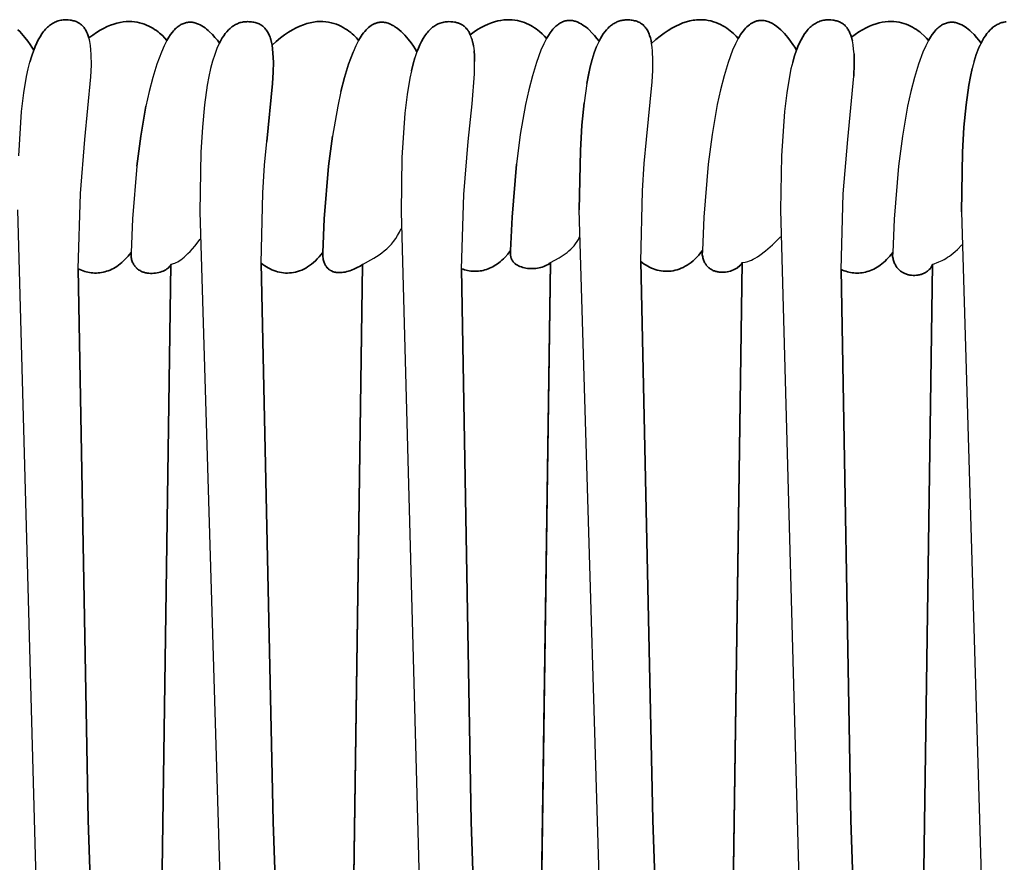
# Model space of a CAD drawing. Header units: millimetres. Extents: x 0 to 1881, y -1115 to 723.
# Drawn here: x 1568.7 to 1666.5, y -467.8 to -384.1 of the extents above; entities that cross this region are included whole.
import ezdxf

# ---------------------------------------------------------------- set-up
doc = ezdxf.new("R2010")
doc.units = ezdxf.units.MM
doc.layers.add('Blocks', color=7, linetype='Continuous')
doc.layers.add('Blocks$Inner', color=7, linetype='Continuous', lineweight=25, true_color=0x007f00)
doc.layers.add('Blocks$Outline', color=7, linetype='Continuous', lineweight=35, true_color=0xff3f3f)

# ---------------------------------------------------------------- blocks, each defined once
blk = doc.blocks.new('PK4 Lounge Chair Top')
at = {"layer": 'Blocks$Inner'}
for p, q in [((424.197, 72.948), (427.187, 282.157)), ((461.947, 80.116), (464.838, 282.334))]:
    blk.add_line(p, q, dxfattribs=at)
for points in [[(418.715, 63.405), (418.122, 82.104), (413.847, 219.92), (411.996, 287.563)], [(412.091, 292.932), (412.38, 297.334), (412.601, 299.186), (412.873, 300.814), (413.028, 301.546), (413.197, 302.223), (413.38, 302.847), (413.576, 303.419), (413.403, 303.709), (413.224, 303.985), (412.99, 304.318), (412.706, 304.686), (412.378, 305.066), (412.199, 305.253), (412.011, 305.435)], [(418.311, 281.576), (418.153, 281.642), (417.999, 281.715), (418.217, 289.195), (418.651, 294.536), (419.257, 300.757), (419.299, 301.938), (419.283, 302.975), (419.251, 303.441), (419.202, 303.871), (419.135, 304.266), (419.094, 304.451), (419.048, 304.627), (418.981, 304.847), (418.904, 305.051), (418.818, 305.242), (418.772, 305.331), (418.724, 305.417), (418.672, 305.5), (418.619, 305.579), (418.563, 305.654), (418.504, 305.725), (418.443, 305.794), (418.379, 305.858), (418.313, 305.919), (418.244, 305.977), (418.172, 306.031), (418.098, 306.081), (418.021, 306.128), (417.941, 306.171), (417.858, 306.211), (417.772, 306.248), (417.684, 306.281), (417.592, 306.31), (417.498, 306.336), (417.4, 306.358), (417.3, 306.377), (417.196, 306.393), (416.979, 306.413), (416.75, 306.42), (416.622, 306.417), (416.497, 306.409), (416.373, 306.395), (416.251, 306.375), (416.131, 306.349), (416.013, 306.318), (415.896, 306.281), (415.782, 306.238), (415.669, 306.189), (415.559, 306.135), (415.45, 306.075), (415.343, 306.009), (415.238, 305.937), (415.134, 305.858), (415.033, 305.775), (414.933, 305.685), (414.835, 305.589), (414.739, 305.487), (414.644, 305.379), (414.552, 305.265), (414.461, 305.145), (414.372, 305.019), (414.199, 304.749), (414.033, 304.454), (413.874, 304.134), (413.721, 303.789), (413.576, 303.419), (413.577, 303.417), (413.577, 303.416), (413.578, 303.414), (413.579, 303.412), (413.58, 303.41), (413.578, 303.414), (413.576, 303.419), (413.38, 302.847), (413.197, 302.223)], [(426.788, 304.389), (426.586, 304.613), (426.344, 304.854), (426.063, 305.103), (425.907, 305.228), (425.742, 305.351), (425.567, 305.471), (425.383, 305.587), (425.189, 305.697), (424.985, 305.801), (424.773, 305.898), (424.551, 305.985), (424.32, 306.062), (424.079, 306.128), (423.83, 306.181), (423.571, 306.22), (423.304, 306.244), (423.028, 306.252), (422.743, 306.242), (422.449, 306.213), (422.147, 306.165), (421.836, 306.095), (421.516, 306.003), (421.188, 305.887), (420.852, 305.747), (420.508, 305.58), (420.155, 305.386), (419.794, 305.163), (419.425, 304.911), (419.048, 304.627)], [(431.997, 304.121), (431.79, 304.395), (431.556, 304.68), (431.299, 304.967), (431.019, 305.244), (430.872, 305.376), (430.721, 305.503), (430.565, 305.623), (430.405, 305.734), (430.241, 305.836), (430.074, 305.928), (429.904, 306.007), (429.818, 306.042), (429.731, 306.074), (429.643, 306.102), (429.555, 306.127), (429.466, 306.147), (429.376, 306.164), (429.287, 306.176), (429.196, 306.184), (429.105, 306.188), (429.014, 306.187), (428.922, 306.181), (428.83, 306.17), (428.738, 306.155), (428.645, 306.134), (428.552, 306.107), (428.459, 306.076), (428.366, 306.038), (428.273, 305.995), (428.179, 305.946), (428.086, 305.89), (427.992, 305.829), (427.899, 305.761), (427.805, 305.686), (427.711, 305.605), (427.618, 305.517), (427.525, 305.422), (427.432, 305.319), (427.339, 305.209), (427.154, 304.968), (426.97, 304.695), (426.788, 304.389), (426.509, 303.853), (426.237, 303.232), (425.788, 302.011), (425.385, 300.695), (425.027, 299.304), (424.71, 297.858), (424.189, 294.881), (423.805, 291.918), (423.365, 286.665), (423.23, 283.353), (423.081, 283.158), (422.928, 282.973), (422.774, 282.798), (422.618, 282.634), (422.459, 282.48), (422.299, 282.336), (422.138, 282.202), (421.975, 282.078), (421.81, 281.964), (421.645, 281.859), (421.478, 281.764), (421.311, 281.678)], [(437.766, 281.427), (437.575, 281.484), (437.386, 281.55), (437.2, 281.626), (437.016, 281.711), (436.835, 281.806), (436.658, 281.91), (436.484, 282.022), (436.313, 282.143), (436.147, 282.272), (436.302, 289.273), (436.468, 291.991), (436.695, 294.359), (437.272, 300.105), (437.331, 301.232), (437.344, 302.239), (437.307, 303.129), (437.268, 303.531), (437.215, 303.904), (437.159, 304.191), (437.092, 304.459), (437.054, 304.585), (437.014, 304.707), (436.97, 304.825), (436.924, 304.937), (436.875, 305.045), (436.822, 305.148), (436.767, 305.246), (436.708, 305.34), (436.646, 305.428), (436.581, 305.513), (436.513, 305.592), (436.441, 305.667), (436.366, 305.737), (436.287, 305.803), (436.205, 305.864), (436.119, 305.92), (436.03, 305.972), (435.937, 306.019), (435.84, 306.062), (435.739, 306.1), (435.635, 306.134), (435.527, 306.163), (435.415, 306.188), (435.299, 306.207), (435.178, 306.223), (435.054, 306.234), (434.926, 306.241), (434.794, 306.243), (434.686, 306.241), (434.58, 306.235), (434.474, 306.225), (434.371, 306.211), (434.268, 306.193), (434.167, 306.17), (434.068, 306.144), (433.969, 306.113), (433.873, 306.079), (433.777, 306.04), (433.683, 305.997), (433.59, 305.95), (433.498, 305.898), (433.408, 305.843), (433.318, 305.784), (433.231, 305.72), (433.144, 305.652), (433.059, 305.579), (432.975, 305.503), (432.892, 305.423), (432.731, 305.248), (432.574, 305.057), (432.423, 304.849), (432.276, 304.624), (432.134, 304.381), (431.997, 304.121), (431.874, 303.861), (431.754, 303.585), (431.527, 302.985), (431.317, 302.322)], [(445.803, 304.389), (445.586, 304.629), (445.324, 304.888), (445.175, 305.022), (445.015, 305.155), (444.845, 305.288), (444.663, 305.419), (444.47, 305.545), (444.267, 305.666), (444.053, 305.779), (443.828, 305.885), (443.592, 305.98), (443.346, 306.064), (443.089, 306.135), (442.823, 306.191), (442.545, 306.231), (442.258, 306.254), (441.96, 306.258), (441.653, 306.242), (441.336, 306.203), (441.008, 306.141), (440.671, 306.054), (440.325, 305.941), (439.969, 305.8), (439.603, 305.629), (439.228, 305.428), (438.844, 305.193), (438.45, 304.926), (438.047, 304.622), (437.635, 304.282), (437.215, 303.904), (437.268, 303.531), (437.307, 303.129), (437.344, 302.239), (437.331, 301.232), (437.272, 300.105), (436.695, 294.359)], [(451.585, 303.242), (451.586, 303.239), (451.587, 303.238), (451.588, 303.236), (451.589, 303.235), (451.59, 303.232), (451.59, 303.234), (451.589, 303.235), (451.588, 303.237), (451.587, 303.239), (451.586, 303.24), (451.585, 303.242), (451.412, 303.532), (451.233, 303.808), (450.999, 304.141), (450.715, 304.509), (450.387, 304.889), (450.208, 305.076), (450.02, 305.258), (449.823, 305.432), (449.618, 305.595), (449.407, 305.744), (449.298, 305.812), (449.188, 305.876), (449.077, 305.934), (448.964, 305.988), (448.849, 306.036), (448.734, 306.078), (448.617, 306.114), (448.5, 306.143), (448.381, 306.165), (448.262, 306.18), (448.141, 306.187), (448.081, 306.188), (448.02, 306.186), (447.959, 306.183), (447.898, 306.177), (447.837, 306.169), (447.776, 306.159), (447.714, 306.146), (447.653, 306.132), (447.591, 306.114), (447.529, 306.095), (447.468, 306.073), (447.406, 306.048), (447.344, 306.021), (447.282, 305.992), (447.22, 305.959), (447.158, 305.925), (447.033, 305.846), (446.909, 305.757), (446.785, 305.656), (446.661, 305.543), (446.537, 305.418), (446.413, 305.28), (446.29, 305.13), (446.167, 304.965), (446.045, 304.787), (445.803, 304.389), (445.525, 303.853), (445.252, 303.232), (444.803, 302.011), (444.401, 300.695), (444.042, 299.304), (444.401, 300.695), (444.803, 302.011), (445.252, 303.232)], [(457.194, 303.811), (457.156, 304.027), (457.113, 304.232), (457.063, 304.428), (457.008, 304.613), (456.947, 304.787), (456.879, 304.952), (456.803, 305.109), (456.763, 305.184), (456.721, 305.256), (456.677, 305.325), (456.632, 305.392), (456.584, 305.457), (456.536, 305.519), (456.485, 305.578), (456.432, 305.635), (456.377, 305.689), (456.321, 305.741), (456.262, 305.79), (456.202, 305.836), (456.14, 305.881), (456.075, 305.922), (456.009, 305.961), (455.941, 305.997), (455.871, 306.031), (455.798, 306.063), (455.724, 306.092), (455.647, 306.118), (455.568, 306.142), (455.487, 306.163), (455.404, 306.182), (455.319, 306.198), (455.142, 306.223), (454.955, 306.238), (454.76, 306.243), (454.632, 306.24), (454.506, 306.232), (454.382, 306.218), (454.26, 306.198), (454.14, 306.172), (454.022, 306.141), (453.906, 306.104), (453.792, 306.061), (453.679, 306.012), (453.568, 305.958), (453.459, 305.898), (453.352, 305.831), (453.247, 305.759), (453.144, 305.681), (453.042, 305.598), (452.943, 305.508), (452.845, 305.412), (452.748, 305.31), (452.654, 305.202), (452.561, 305.088), (452.381, 304.842), (452.208, 304.572), (452.042, 304.277), (451.883, 303.957), (451.731, 303.612), (451.585, 303.242), (451.389, 302.67), (451.206, 302.046), (451.037, 301.369), (450.882, 300.637), (450.61, 299.009), (450.39, 297.157), (450.1, 292.755), (450.006, 287.386), (451.856, 219.743)], [(464.439, 304.567), (464.24, 304.787), (464.003, 305.025), (463.727, 305.27), (463.575, 305.394), (463.413, 305.515), (463.242, 305.634), (463.062, 305.75), (462.872, 305.86), (462.673, 305.964), (462.466, 306.061), (462.249, 306.149), (462.023, 306.228), (461.788, 306.296), (461.545, 306.352), (461.292, 306.394), (461.031, 306.423), (460.762, 306.436), (460.484, 306.432), (460.197, 306.41), (459.902, 306.369), (459.599, 306.308), (459.287, 306.226), (458.967, 306.121), (458.639, 305.992), (458.303, 305.839), (457.959, 305.659), (457.606, 305.452), (457.247, 305.217), (456.879, 304.952)], [(469.648, 304.298), (469.441, 304.573), (469.207, 304.858), (468.95, 305.144), (468.67, 305.421), (468.523, 305.553), (468.372, 305.68), (468.216, 305.8), (468.056, 305.911), (467.892, 306.013), (467.725, 306.105), (467.555, 306.184), (467.468, 306.22), (467.381, 306.251), (467.294, 306.279), (467.206, 306.304), (467.117, 306.324), (467.027, 306.341), (466.937, 306.353), (466.847, 306.361), (466.756, 306.365), (466.665, 306.364), (466.573, 306.358), (466.481, 306.347), (466.389, 306.332), (466.296, 306.311), (466.203, 306.284), (466.11, 306.253), (466.017, 306.215), (465.924, 306.172), (465.83, 306.123), (465.737, 306.067), (465.643, 306.006), (465.549, 305.938), (465.456, 305.863), (465.362, 305.782), (465.269, 305.694), (465.176, 305.599), (465.082, 305.496), (464.99, 305.387), (464.805, 305.145), (464.621, 304.872), (464.439, 304.567), (464.16, 304.03), (463.887, 303.409), (463.438, 302.188), (463.036, 300.872), (462.678, 299.481), (462.36, 298.035), (461.84, 295.057), (461.456, 292.095)], [(480.684, 63.341), (474.98, 227.031), (473.797, 282.449), (473.953, 289.45), (474.119, 292.168), (474.346, 294.536), (474.923, 300.282), (474.982, 301.409), (474.995, 302.416), (474.958, 303.306), (474.919, 303.708), (474.865, 304.081), (474.809, 304.368), (474.743, 304.636), (474.665, 304.884), (474.621, 305.001), (474.575, 305.114), (474.526, 305.222), (474.473, 305.325), (474.418, 305.423), (474.359, 305.516), (474.297, 305.605), (474.232, 305.69), (474.163, 305.769), (474.092, 305.844), (474.016, 305.914), (473.938, 305.98), (473.855, 306.041), (473.77, 306.097), (473.68, 306.149), (473.587, 306.196), (473.49, 306.239), (473.39, 306.277), (473.286, 306.311), (473.177, 306.34), (473.065, 306.364), (472.949, 306.385), (472.829, 306.4), (472.705, 306.411), (472.577, 306.418), (472.444, 306.42), (472.336, 306.418), (472.23, 306.412), (472.125, 306.402), (472.021, 306.388), (471.919, 306.37), (471.818, 306.347), (471.719, 306.321), (471.62, 306.29), (471.523, 306.256), (471.428, 306.217), (471.333, 306.174), (471.24, 306.127), (471.149, 306.075), (471.058, 306.02), (470.969, 305.96), (470.881, 305.897), (470.795, 305.829), (470.71, 305.757), (470.626, 305.68), (470.543, 305.599), (470.382, 305.425), (470.225, 305.234), (470.073, 305.026), (469.927, 304.801), (469.785, 304.558), (469.648, 304.298), (469.524, 304.038), (469.404, 303.762), (469.178, 303.163), (468.968, 302.499), (468.775, 301.769), (468.437, 300.11), (468.165, 298.178), (467.955, 295.965), (467.807, 293.463), (467.69, 287.563)], [(483.454, 304.566), (483.237, 304.806), (482.974, 305.065), (482.666, 305.332), (482.496, 305.465), (482.314, 305.596), (482.121, 305.722), (481.918, 305.843), (481.703, 305.956), (481.479, 306.062), (481.243, 306.157), (480.997, 306.241), (480.74, 306.312), (480.473, 306.368), (480.196, 306.408), (479.909, 306.431), (479.611, 306.435), (479.304, 306.418), (479.146, 306.402), (478.986, 306.38), (478.659, 306.318), (478.322, 306.231), (477.976, 306.118), (477.62, 305.977), (477.254, 305.806), (476.879, 305.605), (476.494, 305.371), (476.101, 305.103), (475.698, 304.799), (475.286, 304.459), (474.865, 304.081), (474.821, 304.043)], [(489.239, 303.414), (489.238, 303.416), (489.237, 303.417), (489.236, 303.419), (489.063, 303.709), (488.884, 303.985), (488.65, 304.318), (488.366, 304.686), (488.038, 305.066), (487.859, 305.253), (487.671, 305.435), (487.474, 305.609), (487.269, 305.772), (487.057, 305.92), (486.949, 305.989), (486.839, 306.053), (486.727, 306.111), (486.615, 306.165), (486.5, 306.213), (486.385, 306.255), (486.268, 306.291), (486.151, 306.32), (486.032, 306.342), (485.912, 306.357), (485.792, 306.364), (485.671, 306.363), (485.61, 306.36), (485.549, 306.354), (485.488, 306.346), (485.426, 306.336), (485.365, 306.323), (485.303, 306.309), (485.242, 306.292), (485.18, 306.272), (485.118, 306.25), (485.057, 306.225), (484.995, 306.198), (484.932, 306.169), (484.808, 306.101), (484.684, 306.023), (484.56, 305.934), (484.436, 305.833), (484.312, 305.72), (484.188, 305.595), (484.064, 305.457), (483.941, 305.306), (483.818, 305.142), (483.696, 304.964), (483.575, 304.773), (483.454, 304.566), (483.176, 304.03), (482.903, 303.409), (482.454, 302.188), (482.051, 300.872), (481.693, 299.481), (481.375, 298.035), (480.855, 295.057), (480.471, 292.094), (480.031, 286.841), (479.896, 283.53), (479.892, 283.126), (479.909, 283.017), (479.929, 282.911), (479.953, 282.81), (479.981, 282.712), (480.012, 282.619), (480.046, 282.529), (480.083, 282.442), (480.123, 282.36), (480.166, 282.281), (480.189, 282.243), (480.212, 282.206), (480.214, 282.203), (480.215, 282.201), (480.217, 282.199), (480.218, 282.197), (480.22, 282.194), (480.221, 282.192), (480.223, 282.19), (480.224, 282.187), (480.23, 282.178), (480.236, 282.17), (480.261, 282.134), (480.287, 282.1), (480.313, 282.066), (480.366, 282.001), (480.423, 281.94), (480.452, 281.911), (480.481, 281.882), (480.542, 281.828), (480.604, 281.777), (480.669, 281.729), (480.736, 281.685), (480.804, 281.643), (480.874, 281.605), (480.945, 281.57), (481.018, 281.538), (481.092, 281.509), (481.167, 281.483), (481.244, 281.46), (481.321, 281.44), (481.399, 281.422), (481.478, 281.408), (481.557, 281.396), (481.637, 281.387), (481.718, 281.381), (481.879, 281.376), (482.041, 281.381), (482.203, 281.396), (482.363, 281.421), (482.52, 281.455), (482.675, 281.498), (482.825, 281.549), (482.971, 281.608), (483.111, 281.675), (483.244, 281.75), (483.308, 281.79), (483.369, 281.831), (483.429, 281.875), (483.486, 281.92), (483.542, 281.966), (483.594, 282.015), (483.644, 282.064), (483.692, 282.115), (483.737, 282.168), (483.779, 282.222), (483.818, 282.277), (483.853, 282.334)], [(502.333, 304.389), (502.133, 304.611), (501.893, 304.851), (501.615, 305.098), (501.461, 305.222), (501.298, 305.345), (501.125, 305.464), (500.943, 305.58), (500.751, 305.691), (500.55, 305.795), (500.34, 305.892), (500.12, 305.98), (499.892, 306.058), (499.655, 306.125), (499.409, 306.18), (499.153, 306.221), (498.889, 306.247), (498.617, 306.258), (498.335, 306.251), (498.045, 306.226), (497.747, 306.182), (497.44, 306.117), (497.124, 306.03), (496.801, 305.92), (496.469, 305.786), (496.129, 305.626), (495.781, 305.439), (495.424, 305.225), (495.06, 304.981), (494.688, 304.708), (494.736, 304.533), (494.78, 304.349), (494.736, 304.533), (494.688, 304.708), (494.619, 304.917), (494.541, 305.113), (494.499, 305.206), (494.454, 305.295), (494.408, 305.38), (494.359, 305.463), (494.308, 305.541), (494.254, 305.617), (494.198, 305.689), (494.14, 305.757), (494.078, 305.822), (494.015, 305.884), (493.949, 305.942), (493.881, 305.997), (493.81, 306.049), (493.736, 306.097), (493.659, 306.141), (493.58, 306.183), (493.499, 306.221), (493.414, 306.256), (493.327, 306.287), (493.237, 306.315), (493.144, 306.34), (493.048, 306.361), (492.949, 306.379), (492.847, 306.394), (492.635, 306.414), (492.41, 306.42), (492.283, 306.417), (492.157, 306.409), (492.033, 306.395), (491.911, 306.375), (491.791, 306.349), (491.673, 306.318), (491.557, 306.281), (491.442, 306.238), (491.33, 306.189), (491.219, 306.135), (491.11, 306.075), (491.003, 306.009), (490.898, 305.937), (490.795, 305.858), (490.693, 305.775), (490.593, 305.685), (490.495, 305.589), (490.399, 305.487), (490.305, 305.379), (490.212, 305.265), (490.032, 305.019), (489.859, 304.749), (489.693, 304.454), (489.534, 304.134), (489.381, 303.789), (489.236, 303.419), (489.04, 302.847), (488.857, 302.223), (488.688, 301.546), (488.533, 300.814), (488.261, 299.186), (488.04, 297.334), (487.751, 292.932), (487.656, 287.563), (489.507, 219.92)], [(507.543, 304.121), (507.335, 304.395), (507.101, 304.68), (506.844, 304.967), (506.565, 305.244), (506.418, 305.376), (506.266, 305.503), (506.11, 305.623), (505.95, 305.734), (505.786, 305.836), (505.62, 305.928), (505.449, 306.007), (505.363, 306.042), (505.276, 306.074), (505.188, 306.102), (505.1, 306.127), (505.011, 306.147), (504.922, 306.164), (504.832, 306.176), (504.741, 306.184), (504.651, 306.188), (504.559, 306.187), (504.468, 306.181), (504.375, 306.17), (504.283, 306.155), (504.191, 306.134), (504.098, 306.107), (504.005, 306.076), (503.911, 306.038), (503.818, 305.995), (503.724, 305.946), (503.631, 305.89), (503.537, 305.829), (503.444, 305.761), (503.35, 305.686), (503.257, 305.605), (503.163, 305.517), (503.07, 305.422), (502.884, 305.209), (502.699, 304.968), (502.515, 304.695), (502.333, 304.389), (502.055, 303.853), (501.782, 303.232), (501.333, 302.011), (500.93, 300.695), (500.572, 299.304), (500.255, 297.858), (499.734, 294.88), (499.35, 291.917), (498.91, 286.664), (498.776, 283.353)], [(510.019, 306.225), (509.916, 306.211), (509.813, 306.193), (509.712, 306.17), (509.613, 306.144), (509.515, 306.113), (509.417, 306.079), (509.322, 306.04), (509.228, 305.997), (509.135, 305.95), (509.043, 305.898), (508.953, 305.843), (508.863, 305.784), (508.776, 305.72), (508.689, 305.652), (508.604, 305.579), (508.52, 305.503), (508.437, 305.423), (508.276, 305.248), (508.119, 305.057), (507.968, 304.849), (507.821, 304.624), (507.679, 304.381), (507.543, 304.121), (507.419, 303.861), (507.299, 303.585), (507.072, 302.986), (506.862, 302.322), (506.669, 301.592)], [(457.008, 304.613), (457.063, 304.428), (457.113, 304.232), (457.156, 304.027), (457.194, 303.811), (457.253, 303.347), (457.291, 302.841), (457.309, 302.293)], [(499.775, 75.281), (494.629, 227.031), (493.658, 281.663), (493.877, 289.176), (494.312, 294.536), (494.922, 300.83), (494.962, 302.019), (494.941, 303.06), (494.905, 303.525), (494.852, 303.955), (494.78, 304.349)], [(419.257, 300.757), (419.299, 301.938), (419.284, 302.975), (419.251, 303.441), (419.202, 303.871)], [(426.237, 303.232), (425.788, 302.011), (425.385, 300.695), (425.027, 299.304)], [(431.754, 303.585), (431.527, 302.986), (431.317, 302.322), (431.124, 301.592), (430.947, 300.796), (430.786, 299.933), (430.514, 298.001), (430.304, 295.788), (430.156, 293.286), (430.04, 287.386)], [(461.947, 80.116), (456.978, 226.854), (456.01, 281.73), (456.23, 289.085), (456.661, 294.359), (457.067, 298.078), (457.29, 301.065), (457.309, 302.293), (457.291, 302.841), (457.253, 303.347)], [(468.437, 300.11), (468.598, 300.974), (468.774, 301.769), (468.968, 302.499), (469.178, 303.163), (469.405, 303.762)], [(488.857, 302.223), (489.04, 302.847), (489.236, 303.419)], [(494.941, 303.06), (494.962, 302.019), (494.922, 300.83)], [(506.862, 302.322), (507.072, 302.986), (507.299, 303.585), (507.419, 303.861)], [(451.037, 301.369), (451.206, 302.046), (451.389, 302.67)], [(431.124, 301.592), (430.947, 300.796), (430.786, 299.933), (430.514, 298.001), (430.304, 295.788), (430.156, 293.286), (430.04, 287.386), (432.651, 200.295), (431.347, 83.104), (431.533, 82.997), (431.716, 82.879), (431.895, 82.749)], [(505.585, 287.386), (505.701, 293.286), (505.849, 295.788), (506.059, 298.001), (506.332, 299.933), (506.492, 300.796), (506.669, 301.592), (506.492, 300.796), (506.332, 299.933), (506.059, 298.001), (505.849, 295.788), (505.701, 293.286), (505.585, 287.386), (508.196, 200.295)], [(482.052, 300.872), (481.693, 299.481), (481.375, 298.035), (480.855, 295.057), (480.471, 292.094)], [(444.042, 299.304), (443.725, 297.858), (443.205, 294.881), (442.821, 291.918), (442.38, 286.665), (442.246, 283.353), (442.241, 282.949), (442.277, 282.735), (442.299, 282.635), (442.323, 282.539), (442.351, 282.448), (442.381, 282.36), (442.414, 282.277), (442.449, 282.198), (442.487, 282.123), (442.526, 282.051), (442.569, 281.984), (442.613, 281.92), (442.659, 281.86), (442.708, 281.804), (442.759, 281.751), (442.785, 281.726), (442.811, 281.702), (442.865, 281.657), (442.922, 281.614), (442.95, 281.595), (442.979, 281.576), (443.009, 281.557), (443.039, 281.54), (443.069, 281.523), (443.1, 281.507), (443.162, 281.478), (443.226, 281.452), (443.291, 281.428), (443.358, 281.408), (443.392, 281.399), (443.426, 281.39), (443.495, 281.375), (443.564, 281.363), (443.635, 281.354), (443.707, 281.347), (443.854, 281.341), (444.003, 281.344), (444.154, 281.356), (444.307, 281.376), (444.462, 281.405), (444.617, 281.44), (444.772, 281.482), (444.927, 281.531), (445.08, 281.585), (445.382, 281.708), (445.672, 281.848), (445.948, 281.999), (446.203, 282.157)], [(470.302, 200.475), (467.69, 287.563), (467.807, 293.463), (467.955, 295.965), (468.165, 298.178)], [(423.805, 291.918), (424.189, 294.881), (424.709, 297.859)], [(439.752, 281.453), (439.953, 281.519), (440.153, 281.598), (440.352, 281.69), (440.55, 281.795), (440.747, 281.912), (440.942, 282.043), (441.135, 282.188), (441.327, 282.346), (441.516, 282.519), (441.703, 282.706), (441.887, 282.907), (442.068, 283.123), (442.246, 283.353), (442.38, 286.665), (442.821, 291.918), (443.205, 294.881)], [(460.881, 283.53), (460.601, 283.176), (460.314, 282.857), (460.601, 283.175), (460.881, 283.53), (461.016, 286.841), (461.456, 292.095), (461.016, 286.841), (460.881, 283.53), (460.877, 283.126), (460.879, 283.058), (460.881, 283.025), (460.885, 282.992), (460.895, 282.928), (460.908, 282.865), (460.912, 282.85), (460.916, 282.834), (460.925, 282.804), (460.928, 282.796), (460.928, 282.794), (460.929, 282.792), (460.93, 282.79), (460.93, 282.789), (460.931, 282.787), (460.931, 282.785), (460.932, 282.783), (460.933, 282.781), (460.933, 282.779), (460.934, 282.777), (460.935, 282.775), (460.935, 282.774), (460.94, 282.759), (460.941, 282.757), (460.942, 282.755), (460.943, 282.753), (460.943, 282.751), (460.944, 282.749), (460.945, 282.748), (460.945, 282.746), (460.946, 282.744), (460.947, 282.742), (460.948, 282.74), (460.948, 282.739), (460.949, 282.737), (460.95, 282.735), (460.951, 282.731), (460.952, 282.729), (460.952, 282.728), (460.953, 282.726), (460.954, 282.724), (460.955, 282.722), (460.955, 282.72), (460.956, 282.718), (460.957, 282.717), (460.958, 282.715), (460.958, 282.713), (460.96, 282.709), (460.961, 282.707), (460.961, 282.706), (460.962, 282.704), (460.963, 282.702), (460.964, 282.7), (460.967, 282.693), (460.968, 282.691), (460.969, 282.689), (460.969, 282.688), (460.97, 282.686), (460.977, 282.672), (460.977, 282.67), (460.978, 282.668), (460.979, 282.667), (460.98, 282.665), (460.982, 282.661), (460.982, 282.66), (460.983, 282.657), (460.997, 282.63), (460.998, 282.628), (460.999, 282.626), (461, 282.624), (461.001, 282.623), (461.002, 282.621), (461.003, 282.619), (461.004, 282.618), (461.005, 282.616), (461.005, 282.614), (461.007, 282.612), (461.008, 282.611), (461.009, 282.609), (461.009, 282.607), (461.01, 282.605), (461.011, 282.604), (461.012, 282.602), (461.028, 282.575), (461.061, 282.522), (461.098, 282.471), (461.138, 282.421), (461.18, 282.373), (461.225, 282.327), (461.273, 282.282), (461.298, 282.261), (461.324, 282.24), (461.376, 282.199), (461.431, 282.159), (461.489, 282.122), (461.548, 282.086), (461.673, 282.019), (461.806, 281.96), (461.945, 281.907), (462.09, 281.862), (462.24, 281.824), (462.395, 281.794), (462.553, 281.77), (462.714, 281.754), (462.877, 281.745), (463.042, 281.744), (463.207, 281.751), (463.371, 281.765), (463.535, 281.786), (463.697, 281.816), (463.857, 281.853), (464.013, 281.898), (464.165, 281.951), (464.313, 282.011), (464.454, 282.08), (464.59, 282.156), (464.655, 282.198), (464.718, 282.241), (464.779, 282.286), (464.838, 282.334), (465.679, 282.807), (466.085, 283.063), (466.281, 283.201), (466.473, 283.345), (466.658, 283.498), (466.837, 283.66), (467.008, 283.832), (467.171, 284.015), (467.325, 284.211), (467.47, 284.421), (467.604, 284.644), (467.727, 284.883)], [(443.137, 60.129), (443.033, 60.471), (446.203, 282.157), (447.306, 282.769), (447.84, 283.11), (448.099, 283.295), (448.351, 283.493), (448.596, 283.705), (448.832, 283.933), (449.059, 284.179), (449.276, 284.444), (449.482, 284.731), (449.675, 285.04), (449.856, 285.374), (450.022, 285.735)], [(419.957, 281.311), (420.126, 281.327), (420.296, 281.351), (420.466, 281.384), (420.635, 281.425), (420.805, 281.475), (420.974, 281.534), (421.143, 281.601), (421.311, 281.678), (421.478, 281.764), (421.645, 281.859), (421.81, 281.964), (421.975, 282.078), (422.138, 282.202), (422.299, 282.336), (422.459, 282.48), (422.618, 282.634), (422.774, 282.798), (422.928, 282.973), (423.23, 283.353), (423.226, 282.949), (423.243, 282.84), (423.264, 282.735), (423.289, 282.634), (423.318, 282.537), (423.35, 282.444), (423.386, 282.356), (423.425, 282.271), (423.468, 282.19), (423.491, 282.151), (423.514, 282.113), (423.563, 282.039), (423.615, 281.97), (423.67, 281.904), (423.698, 281.872), (423.727, 281.841), (423.757, 281.811), (423.759, 281.809), (423.761, 281.808), (423.763, 281.806), (423.765, 281.804), (423.766, 281.802), (423.768, 281.8), (423.77, 281.799), (423.772, 281.797), (423.774, 281.795), (423.776, 281.793), (423.778, 281.791), (423.78, 281.79), (423.782, 281.788), (423.783, 281.786), (423.785, 281.784), (423.787, 281.782), (423.818, 281.754), (423.85, 281.727), (423.882, 281.701), (423.914, 281.675), (423.981, 281.627), (424.05, 281.581), (424.121, 281.54), (424.193, 281.501), (424.267, 281.465), (424.343, 281.433), (424.42, 281.404), (424.498, 281.377), (424.578, 281.354), (424.658, 281.333), (424.739, 281.316), (424.821, 281.301), (424.904, 281.289), (424.987, 281.279), (425.154, 281.268), (425.322, 281.267), (425.489, 281.276), (425.654, 281.293), (425.817, 281.319), (425.976, 281.354), (426.13, 281.397), (426.279, 281.447), (426.42, 281.504), (426.554, 281.567), (426.679, 281.637), (426.738, 281.673), (426.795, 281.712), (426.848, 281.751), (426.899, 281.792), (426.947, 281.834), (426.992, 281.877), (427.033, 281.922), (427.071, 281.967), (427.106, 282.013), (427.137, 282.06), (427.151, 282.084), (427.164, 282.108), (427.176, 282.133), (427.187, 282.157), (427.446, 282.248), (427.579, 282.299), (427.715, 282.359), (427.856, 282.43), (428.003, 282.513), (428.157, 282.614), (428.32, 282.732), (428.493, 282.872), (428.677, 283.036), (428.873, 283.227), (429.082, 283.447), (429.545, 283.986), (430.077, 284.675)], [(480.979, 59.8), (480.897, 60.002), (480.82, 60.211), (480.684, 60.648), (483.853, 282.334), (484.129, 282.381), (484.273, 282.413), (484.424, 282.454), (484.584, 282.508), (484.756, 282.578), (484.943, 282.668), (485.146, 282.781), (485.369, 282.919), (485.612, 283.086), (486.173, 283.521), (486.848, 284.112), (487.656, 284.883)], [(479.537, 283.083), (479.353, 282.882), (479.167, 282.696), (478.977, 282.523), (479.167, 282.696), (479.353, 282.882), (479.537, 283.083), (479.719, 283.299), (479.896, 283.53)], [(499.775, 75.281), (502.732, 282.157), (503.369, 282.407), (503.699, 282.561), (503.868, 282.651), (504.042, 282.751), (504.219, 282.862), (504.402, 282.987), (504.59, 283.126), (504.785, 283.282), (504.986, 283.455), (505.194, 283.648), (505.634, 284.095)], [(459.87, 282.445), (460.02, 282.574), (460.167, 282.711), (460.314, 282.857)], [(497.228, 281.883), (497.39, 281.987), (497.55, 282.1), (497.709, 282.223), (497.867, 282.355), (498.023, 282.497), (498.177, 282.648), (498.33, 282.81), (498.481, 282.981), (498.776, 283.353), (498.771, 282.949), (498.788, 282.84), (498.808, 282.733), (498.833, 282.631), (498.861, 282.532), (498.892, 282.436), (498.927, 282.344), (498.965, 282.255), (499.006, 282.169), (499.05, 282.087), (499.098, 282.008), (499.147, 281.933), (499.2, 281.861), (499.255, 281.792), (499.313, 281.726), (499.373, 281.663), (499.435, 281.604), (499.499, 281.548), (499.565, 281.496), (499.633, 281.446), (499.703, 281.399), (499.774, 281.356), (499.847, 281.316), (499.922, 281.278), (499.997, 281.244), (500.074, 281.213), (500.151, 281.185), (500.23, 281.16), (500.31, 281.138), (500.39, 281.119), (500.471, 281.103), (500.552, 281.09), (500.633, 281.079), (500.797, 281.067), (500.961, 281.066), (501.124, 281.077), (501.204, 281.086), (501.285, 281.098), (501.364, 281.113), (501.443, 281.131), (501.521, 281.151), (501.597, 281.174), (501.673, 281.199), (501.747, 281.227), (501.82, 281.258), (501.891, 281.291), (501.961, 281.327), (502.029, 281.365), (502.095, 281.406), (502.159, 281.449), (502.221, 281.495), (502.281, 281.544), (502.339, 281.594), (502.394, 281.648), (502.446, 281.703), (502.496, 281.761), (502.543, 281.821), (502.587, 281.884), (502.628, 281.949), (502.666, 282.016), (502.701, 282.085), (502.732, 282.157)], [(421.143, 281.601), (420.974, 281.533), (420.805, 281.475), (420.635, 281.425), (420.466, 281.384), (420.296, 281.351), (420.126, 281.327), (419.957, 281.311), (419.788, 281.303), (419.62, 281.303), (419.452, 281.311), (419.286, 281.326), (419.12, 281.35), (418.955, 281.381), (418.792, 281.419), (418.63, 281.464), (418.469, 281.516), (418.311, 281.576), (418.154, 281.642), (417.999, 281.715), (418.969, 227.031), (424.197, 72.948)], [(436.147, 282.272), (437.329, 226.854), (443.033, 63.164), (443.045, 62.233), (443.012, 61.385), (442.937, 60.62), (442.885, 60.268), (442.824, 59.937), (442.754, 59.625), (442.676, 59.333), (442.59, 59.06), (442.496, 58.807), (442.395, 58.574), (442.287, 58.359), (442.174, 58.163), (442.114, 58.072)], [(437.2, 281.626), (437.016, 281.711), (436.835, 281.806)], [(438.949, 281.308), (438.749, 281.3), (438.55, 281.304), (438.352, 281.319), (438.155, 281.345), (437.96, 281.381), (437.767, 281.427), (437.575, 281.484), (437.386, 281.55)], [(437.96, 281.381), (438.155, 281.345), (438.352, 281.319), (438.55, 281.304), (438.749, 281.3), (438.949, 281.308), (439.149, 281.326), (439.35, 281.357), (439.551, 281.399), (439.752, 281.453), (439.953, 281.519), (440.152, 281.598)], [(458.01, 281.537), (457.852, 281.511), (457.695, 281.493), (457.538, 281.481), (457.382, 281.476), (457.226, 281.478), (457.07, 281.488), (456.916, 281.503), (456.762, 281.525), (456.609, 281.554), (456.458, 281.589), (456.307, 281.63), (456.158, 281.677), (456.01, 281.73), (456.158, 281.677), (456.307, 281.63), (456.458, 281.589), (456.609, 281.554), (456.762, 281.525), (456.916, 281.503), (457.07, 281.488), (457.226, 281.478), (457.382, 281.476), (457.538, 281.481), (457.695, 281.493), (457.852, 281.511), (458.01, 281.537), (458.167, 281.57), (458.325, 281.611), (458.482, 281.659)], [(458.167, 281.57), (458.325, 281.611), (458.482, 281.659), (458.639, 281.715), (458.795, 281.778), (458.951, 281.849), (459.107, 281.928), (459.261, 282.015), (459.415, 282.11), (459.568, 282.213), (459.72, 282.325), (459.87, 282.445), (459.72, 282.325), (459.568, 282.213)], [(458.795, 281.778), (458.951, 281.849), (459.107, 281.928)], [(475.037, 281.727), (474.85, 281.803), (474.667, 281.888), (474.486, 281.983), (474.308, 282.086), (474.134, 282.199), (473.964, 282.32), (473.797, 282.449), (473.964, 282.32), (474.134, 282.199), (474.308, 282.086)], [(474.667, 281.888), (474.85, 281.803), (475.037, 281.727), (475.226, 281.661), (475.417, 281.604), (475.611, 281.558), (475.806, 281.522), (476.002, 281.496), (476.2, 281.481), (476.399, 281.477), (476.599, 281.485), (476.8, 281.503)], [(478.397, 282.089), (478.592, 282.22), (478.397, 282.089), (478.2, 281.971), (478.002, 281.867), (477.803, 281.775), (477.603, 281.696), (477.402, 281.63), (477.202, 281.576), (477.001, 281.534), (476.8, 281.503), (476.599, 281.485), (476.399, 281.477), (476.2, 281.481), (476.002, 281.496), (475.806, 281.522), (475.611, 281.558), (475.417, 281.604), (475.226, 281.661)], [(477.402, 281.63), (477.603, 281.696), (477.803, 281.775), (478.002, 281.867)], [(493.658, 281.663), (493.811, 281.596), (493.966, 281.536), (494.122, 281.482), (494.28, 281.436), (494.439, 281.396), (494.28, 281.436), (494.122, 281.482), (493.966, 281.536), (493.811, 281.596)], [(497.066, 281.788), (496.902, 281.701), (496.738, 281.624), (496.574, 281.555), (496.409, 281.495), (496.243, 281.443), (496.077, 281.4), (495.912, 281.365), (495.746, 281.337), (495.581, 281.318), (495.415, 281.307), (495.581, 281.318), (495.746, 281.337)], [(496.409, 281.495), (496.574, 281.555), (496.738, 281.624), (496.903, 281.701), (497.066, 281.788), (497.228, 281.883), (497.39, 281.987), (497.55, 282.1)], [(419.286, 281.326), (419.12, 281.35), (418.955, 281.381), (418.792, 281.419), (418.63, 281.464)], [(494.439, 281.396), (494.599, 281.363), (494.761, 281.337), (494.923, 281.318), (495.087, 281.307), (495.251, 281.303), (495.415, 281.307)], [(494.923, 281.318), (494.761, 281.337), (494.599, 281.363)]]:
    blk.add_lwpolyline(points, dxfattribs=at)
blk.add_lwpolyline([(478.592, 282.22), (478.786, 282.365), (478.977, 282.523), (478.786, 282.365)], close=True, dxfattribs=at)
at = {"layer": 'Blocks$Outline'}
for points in [[(412.011, 305.435), (412.199, 305.253), (412.378, 305.066), (412.706, 304.686), (412.99, 304.318), (413.224, 303.985), (413.403, 303.709), (413.576, 303.419), (413.721, 303.789), (413.874, 304.134), (414.033, 304.454), (414.199, 304.749), (414.372, 305.019), (414.461, 305.145), (414.552, 305.265), (414.644, 305.379), (414.739, 305.487), (414.835, 305.589), (414.933, 305.685), (415.033, 305.775), (415.134, 305.858), (415.238, 305.937), (415.343, 306.009), (415.45, 306.075), (415.559, 306.135), (415.669, 306.189), (415.782, 306.238), (415.896, 306.281), (416.013, 306.318), (416.131, 306.349), (416.251, 306.375), (416.373, 306.395), (416.497, 306.409), (416.622, 306.417), (416.75, 306.42), (416.979, 306.413), (417.196, 306.393), (417.3, 306.377), (417.4, 306.358), (417.498, 306.336), (417.592, 306.31), (417.684, 306.281), (417.772, 306.248), (417.858, 306.211), (417.941, 306.171), (418.021, 306.128), (418.098, 306.081), (418.172, 306.031), (418.244, 305.977), (418.313, 305.919), (418.379, 305.858), (418.443, 305.794), (418.504, 305.725), (418.563, 305.654), (418.619, 305.579), (418.672, 305.5), (418.724, 305.417), (418.772, 305.331), (418.818, 305.242), (418.904, 305.051), (418.981, 304.847), (419.048, 304.627), (419.425, 304.911), (419.794, 305.163), (420.155, 305.386), (420.508, 305.58), (420.852, 305.747), (421.188, 305.887), (421.516, 306.003), (421.836, 306.095), (422.147, 306.165), (422.449, 306.213), (422.743, 306.242), (423.028, 306.252), (423.304, 306.244), (423.571, 306.22), (423.83, 306.181), (424.079, 306.128), (424.32, 306.062), (424.551, 305.985), (424.773, 305.898), (424.985, 305.801), (425.189, 305.697), (425.383, 305.587), (425.567, 305.471), (425.742, 305.351), (425.907, 305.228), (426.063, 305.103), (426.344, 304.854), (426.586, 304.613), (426.788, 304.389), (426.97, 304.695), (427.154, 304.968), (427.339, 305.209), (427.432, 305.319), (427.525, 305.422), (427.618, 305.517), (427.711, 305.605), (427.805, 305.686), (427.899, 305.761), (427.992, 305.829), (428.086, 305.89), (428.179, 305.946), (428.273, 305.995), (428.366, 306.038), (428.459, 306.076), (428.552, 306.107), (428.645, 306.134), (428.738, 306.155), (428.83, 306.17), (428.922, 306.181), (429.014, 306.187), (429.105, 306.188), (429.196, 306.184), (429.287, 306.176), (429.376, 306.164), (429.466, 306.147), (429.555, 306.127), (429.643, 306.102), (429.731, 306.074), (429.818, 306.042), (429.904, 306.007), (430.074, 305.928), (430.241, 305.836), (430.405, 305.734), (430.565, 305.623), (430.721, 305.503), (430.872, 305.376), (431.019, 305.244), (431.299, 304.967), (431.556, 304.68), (431.79, 304.395), (431.997, 304.121), (432.134, 304.381), (432.276, 304.624), (432.423, 304.849), (432.574, 305.057), (432.731, 305.248), (432.892, 305.423), (432.975, 305.503), (433.059, 305.579), (433.144, 305.652), (433.231, 305.72), (433.318, 305.784), (433.408, 305.843), (433.498, 305.898), (433.59, 305.95), (433.683, 305.997), (433.777, 306.04), (433.873, 306.079), (433.969, 306.113), (434.068, 306.144), (434.167, 306.17), (434.268, 306.193), (434.371, 306.211), (434.474, 306.225), (434.58, 306.235), (434.686, 306.241), (434.794, 306.243), (434.926, 306.241), (435.054, 306.234), (435.178, 306.223), (435.299, 306.207), (435.415, 306.188), (435.527, 306.163), (435.635, 306.134), (435.739, 306.1), (435.84, 306.062), (435.937, 306.019), (436.03, 305.972), (436.119, 305.92), (436.205, 305.864), (436.287, 305.803), (436.366, 305.737), (436.441, 305.667), (436.513, 305.592), (436.581, 305.513), (436.646, 305.428), (436.708, 305.34), (436.767, 305.246), (436.822, 305.148), (436.875, 305.045), (436.924, 304.937), (436.97, 304.825), (437.014, 304.707), (437.054, 304.585), (437.092, 304.459), (437.159, 304.191), (437.215, 303.904), (437.635, 304.282), (438.047, 304.622), (438.45, 304.926), (438.844, 305.193), (439.228, 305.428), (439.603, 305.629), (439.969, 305.8), (440.325, 305.941), (440.671, 306.054), (441.008, 306.141), (441.336, 306.203), (441.653, 306.242), (441.96, 306.258), (442.258, 306.254), (442.545, 306.231), (442.823, 306.191), (443.089, 306.135), (443.346, 306.064), (443.592, 305.98), (443.828, 305.885), (444.053, 305.779), (444.267, 305.666), (444.47, 305.545), (444.663, 305.419), (444.845, 305.288), (445.015, 305.155), (445.175, 305.022), (445.324, 304.888), (445.586, 304.629), (445.803, 304.389), (446.045, 304.787), (446.167, 304.965), (446.29, 305.13), (446.413, 305.28), (446.537, 305.418), (446.661, 305.543), (446.785, 305.656), (446.909, 305.757), (447.033, 305.846), (447.158, 305.925), (447.22, 305.959), (447.282, 305.992), (447.344, 306.021), (447.406, 306.048), (447.468, 306.073), (447.529, 306.095), (447.591, 306.114), (447.653, 306.132), (447.714, 306.146), (447.776, 306.159), (447.837, 306.169), (447.898, 306.177), (447.959, 306.183), (448.02, 306.186), (448.081, 306.188), (448.141, 306.187), (448.262, 306.18), (448.381, 306.165), (448.5, 306.143), (448.617, 306.114), (448.734, 306.078), (448.849, 306.036), (448.964, 305.988), (449.077, 305.934), (449.188, 305.876), (449.298, 305.812), (449.407, 305.744), (449.618, 305.595), (449.823, 305.432), (450.02, 305.258), (450.208, 305.076), (450.387, 304.889), (450.715, 304.509), (450.999, 304.141), (451.233, 303.808), (451.412, 303.532), (451.585, 303.242), (451.731, 303.612), (451.883, 303.957), (452.042, 304.277), (452.208, 304.572), (452.381, 304.842), (452.561, 305.088), (452.654, 305.202), (452.748, 305.31), (452.845, 305.412), (452.943, 305.508), (453.042, 305.598), (453.144, 305.681), (453.247, 305.759), (453.352, 305.831), (453.459, 305.898), (453.568, 305.958), (453.679, 306.012), (453.792, 306.061), (453.906, 306.104), (454.022, 306.141), (454.14, 306.172), (454.26, 306.198), (454.382, 306.218), (454.506, 306.232), (454.632, 306.24), (454.76, 306.243), (454.955, 306.238), (455.142, 306.223), (455.319, 306.198), (455.404, 306.182), (455.487, 306.163), (455.568, 306.142), (455.647, 306.118), (455.724, 306.092), (455.798, 306.063), (455.871, 306.031), (455.941, 305.997), (456.009, 305.961), (456.075, 305.922), (456.14, 305.881), (456.202, 305.836), (456.262, 305.79), (456.321, 305.741), (456.377, 305.689), (456.432, 305.635), (456.485, 305.578), (456.536, 305.519), (456.584, 305.457), (456.632, 305.392), (456.677, 305.325), (456.721, 305.256), (456.763, 305.184), (456.803, 305.109), (456.879, 304.952), (457.247, 305.217), (457.606, 305.452), (457.959, 305.659), (458.303, 305.839), (458.639, 305.992), (458.967, 306.121), (459.287, 306.226), (459.599, 306.308), (459.902, 306.369), (460.197, 306.41), (460.484, 306.432), (460.762, 306.436), (461.031, 306.423), (461.292, 306.394), (461.545, 306.352), (461.788, 306.296), (462.023, 306.228), (462.249, 306.149), (462.466, 306.061), (462.673, 305.964), (462.872, 305.86), (463.062, 305.75), (463.242, 305.634), (463.413, 305.515), (463.575, 305.394), (463.727, 305.27), (464.003, 305.025), (464.24, 304.787), (464.439, 304.567), (464.621, 304.872), (464.805, 305.145), (464.99, 305.387), (465.082, 305.496), (465.176, 305.599), (465.269, 305.694), (465.362, 305.782), (465.456, 305.863), (465.549, 305.938), (465.643, 306.006), (465.737, 306.067), (465.83, 306.123), (465.924, 306.172), (466.017, 306.215), (466.11, 306.253), (466.203, 306.284), (466.296, 306.311), (466.389, 306.332), (466.481, 306.347), (466.573, 306.358), (466.665, 306.364), (466.756, 306.365), (466.847, 306.361), (466.937, 306.353), (467.027, 306.341), (467.117, 306.324), (467.206, 306.304), (467.294, 306.279), (467.381, 306.251), (467.468, 306.22), (467.555, 306.184), (467.725, 306.105), (467.892, 306.013), (468.056, 305.911), (468.216, 305.8), (468.372, 305.68), (468.523, 305.553), (468.67, 305.421), (468.95, 305.144), (469.207, 304.858), (469.441, 304.573), (469.648, 304.298), (469.785, 304.558), (469.927, 304.801), (470.073, 305.026), (470.225, 305.234), (470.382, 305.425), (470.543, 305.599), (470.626, 305.68), (470.71, 305.757), (470.795, 305.829), (470.881, 305.897), (470.969, 305.96), (471.058, 306.02), (471.149, 306.075), (471.24, 306.127), (471.333, 306.174), (471.428, 306.217), (471.523, 306.256), (471.62, 306.29), (471.719, 306.321), (471.818, 306.347), (471.919, 306.37), (472.021, 306.388), (472.125, 306.402), (472.23, 306.412), (472.336, 306.418), (472.444, 306.42), (472.577, 306.418), (472.705, 306.411), (472.829, 306.4), (472.949, 306.385), (473.065, 306.364), (473.177, 306.34), (473.286, 306.311), (473.39, 306.277), (473.49, 306.239), (473.587, 306.196), (473.68, 306.149), (473.77, 306.097), (473.855, 306.041), (473.938, 305.98), (474.016, 305.914), (474.092, 305.844), (474.163, 305.769), (474.232, 305.69), (474.297, 305.605), (474.359, 305.516), (474.418, 305.423), (474.473, 305.325), (474.526, 305.222), (474.575, 305.114), (474.621, 305.001), (474.665, 304.884), (474.743, 304.636), (474.809, 304.368), (474.865, 304.081), (475.286, 304.459), (475.698, 304.799), (476.101, 305.103), (476.494, 305.371), (476.879, 305.605), (477.254, 305.806), (477.62, 305.977), (477.976, 306.118), (478.322, 306.231), (478.659, 306.318), (478.986, 306.38), (479.146, 306.402), (479.304, 306.418), (479.611, 306.435), (479.909, 306.431), (480.196, 306.408), (480.473, 306.368), (480.74, 306.312), (480.997, 306.241), (481.243, 306.157), (481.479, 306.062), (481.703, 305.956), (481.918, 305.843), (482.121, 305.722), (482.314, 305.596), (482.496, 305.465), (482.666, 305.332), (482.974, 305.065), (483.237, 304.806), (483.454, 304.566), (483.575, 304.773), (483.696, 304.964), (483.818, 305.142), (483.941, 305.306), (484.064, 305.457), (484.188, 305.595), (484.312, 305.72), (484.436, 305.833), (484.56, 305.934), (484.684, 306.023), (484.808, 306.101), (484.932, 306.169), (484.995, 306.198), (485.057, 306.225), (485.118, 306.25), (485.18, 306.272), (485.242, 306.292), (485.303, 306.309), (485.365, 306.323), (485.426, 306.336), (485.488, 306.346), (485.549, 306.354), (485.61, 306.36), (485.671, 306.363), (485.792, 306.364), (485.912, 306.357), (486.032, 306.342), (486.151, 306.32), (486.268, 306.291), (486.385, 306.255), (486.5, 306.213), (486.615, 306.165), (486.727, 306.111), (486.839, 306.053), (486.949, 305.989), (487.057, 305.92), (487.269, 305.772), (487.474, 305.609), (487.671, 305.435), (487.859, 305.253), (488.038, 305.066), (488.366, 304.686), (488.65, 304.318), (488.884, 303.985), (489.063, 303.709), (489.236, 303.419), (489.381, 303.789), (489.534, 304.134), (489.693, 304.454), (489.859, 304.749), (490.032, 305.019), (490.212, 305.265), (490.305, 305.379), (490.399, 305.487), (490.495, 305.589), (490.593, 305.685), (490.693, 305.775), (490.795, 305.858), (490.898, 305.937), (491.003, 306.009), (491.11, 306.075), (491.219, 306.135), (491.33, 306.189), (491.442, 306.238), (491.557, 306.281), (491.673, 306.318), (491.791, 306.349), (491.911, 306.375), (492.033, 306.395), (492.157, 306.409), (492.283, 306.417), (492.41, 306.42), (492.635, 306.414), (492.847, 306.394), (492.949, 306.379), (493.048, 306.361), (493.144, 306.34), (493.237, 306.315), (493.327, 306.287), (493.414, 306.256), (493.499, 306.221), (493.58, 306.183), (493.659, 306.141), (493.736, 306.097), (493.81, 306.049), (493.881, 305.997), (493.949, 305.942), (494.015, 305.884), (494.078, 305.822), (494.14, 305.757), (494.198, 305.689), (494.254, 305.617), (494.308, 305.541), (494.359, 305.463), (494.408, 305.38), (494.454, 305.295), (494.499, 305.206), (494.541, 305.113), (494.619, 304.917), (494.688, 304.708), (495.06, 304.981), (495.424, 305.225), (495.781, 305.439), (496.129, 305.626), (496.469, 305.786), (496.801, 305.92), (497.124, 306.03), (497.44, 306.117), (497.747, 306.182), (498.045, 306.226), (498.335, 306.251), (498.617, 306.258), (498.889, 306.247), (499.153, 306.221), (499.409, 306.18), (499.655, 306.125), (499.892, 306.058), (500.12, 305.98), (500.34, 305.892), (500.55, 305.795), (500.751, 305.691), (500.943, 305.58), (501.125, 305.464), (501.298, 305.345), (501.461, 305.222), (501.615, 305.098), (501.893, 304.851), (502.133, 304.611), (502.333, 304.389), (502.515, 304.695), (502.699, 304.968), (502.884, 305.209), (503.07, 305.422), (503.163, 305.517), (503.257, 305.605), (503.35, 305.686), (503.444, 305.761), (503.537, 305.829), (503.631, 305.89), (503.724, 305.946), (503.818, 305.995), (503.911, 306.038), (504.005, 306.076), (504.098, 306.107), (504.191, 306.134), (504.283, 306.155), (504.375, 306.17), (504.468, 306.181), (504.559, 306.187), (504.651, 306.188), (504.741, 306.184), (504.832, 306.176), (504.922, 306.164), (505.011, 306.147), (505.1, 306.127), (505.188, 306.102), (505.276, 306.074), (505.363, 306.042), (505.449, 306.007), (505.62, 305.928), (505.786, 305.836), (505.95, 305.734), (506.11, 305.623), (506.266, 305.503), (506.418, 305.376), (506.565, 305.244), (506.844, 304.967), (507.101, 304.68), (507.335, 304.395), (507.543, 304.121), (507.679, 304.381), (507.821, 304.624), (507.968, 304.849), (508.119, 305.057), (508.276, 305.248), (508.437, 305.423), (508.52, 305.503), (508.604, 305.579), (508.689, 305.652), (508.776, 305.72), (508.863, 305.784), (508.953, 305.843), (509.043, 305.898), (509.135, 305.95), (509.228, 305.997), (509.322, 306.04), (509.417, 306.079), (509.515, 306.113), (509.613, 306.144), (509.712, 306.17), (509.813, 306.193), (509.916, 306.211), (510.019, 306.225)], [(480.911, 76.529), (483.853, 282.334), (483.818, 282.277), (483.779, 282.222), (483.737, 282.168), (483.692, 282.115), (483.644, 282.064), (483.594, 282.015), (483.542, 281.966), (483.486, 281.92), (483.429, 281.875), (483.369, 281.831), (483.308, 281.79), (483.244, 281.75), (483.111, 281.675), (482.971, 281.608), (482.825, 281.549), (482.675, 281.498), (482.52, 281.455), (482.363, 281.421), (482.203, 281.396), (482.041, 281.381), (481.879, 281.376), (481.718, 281.381), (481.637, 281.387), (481.557, 281.396), (481.478, 281.408), (481.399, 281.422), (481.321, 281.44), (481.244, 281.46), (481.167, 281.483), (481.092, 281.509), (481.018, 281.538), (480.945, 281.57), (480.874, 281.605), (480.804, 281.643), (480.736, 281.685), (480.669, 281.729), (480.604, 281.777), (480.542, 281.828), (480.481, 281.882), (480.452, 281.911), (480.423, 281.94), (480.366, 282.001), (480.313, 282.066), (480.287, 282.1), (480.261, 282.134), (480.236, 282.17), (480.23, 282.178), (480.224, 282.187), (480.223, 282.19), (480.221, 282.192), (480.22, 282.194), (480.218, 282.197), (480.217, 282.199), (480.215, 282.201), (480.214, 282.203), (480.212, 282.206), (480.189, 282.243), (480.166, 282.281), (480.123, 282.36), (480.083, 282.442), (480.046, 282.529), (480.012, 282.619), (479.981, 282.712), (479.953, 282.81), (479.929, 282.911), (479.909, 283.017), (479.892, 283.126), (479.896, 283.53), (479.719, 283.299), (479.537, 283.083), (479.353, 282.882), (479.167, 282.696), (478.978, 282.523), (478.786, 282.365), (478.592, 282.22), (478.397, 282.089), (478.2, 281.971), (478.002, 281.867), (477.803, 281.775), (477.603, 281.696), (477.402, 281.63), (477.202, 281.576), (477.001, 281.534), (476.8, 281.503), (476.8, 281.503), (476.599, 281.485), (476.399, 281.477), (476.2, 281.481), (476.002, 281.496), (475.806, 281.522), (475.611, 281.558), (475.417, 281.604), (475.226, 281.661), (475.037, 281.727), (474.85, 281.803), (474.667, 281.888), (474.486, 281.983), (474.308, 282.086), (474.134, 282.199), (473.964, 282.32), (473.797, 282.449), (474.98, 227.031), (480.225, 76.529)], [(424.248, 76.529), (427.187, 282.157), (427.176, 282.133), (427.164, 282.108), (427.151, 282.084), (427.137, 282.06), (427.106, 282.013), (427.071, 281.967), (427.033, 281.922), (426.992, 281.877), (426.947, 281.834), (426.899, 281.792), (426.848, 281.751), (426.795, 281.712), (426.738, 281.673), (426.679, 281.637), (426.554, 281.567), (426.42, 281.504), (426.279, 281.447), (426.13, 281.397), (425.976, 281.354), (425.817, 281.319), (425.654, 281.293), (425.489, 281.276), (425.322, 281.267), (425.154, 281.268), (424.987, 281.279), (424.904, 281.289), (424.821, 281.301), (424.739, 281.316), (424.658, 281.333), (424.578, 281.354), (424.498, 281.377), (424.42, 281.404), (424.343, 281.433), (424.267, 281.465), (424.193, 281.501), (424.121, 281.54), (424.05, 281.581), (423.981, 281.627), (423.914, 281.675), (423.882, 281.701), (423.85, 281.727), (423.818, 281.754), (423.787, 281.782), (423.785, 281.784), (423.783, 281.786), (423.782, 281.788), (423.78, 281.79), (423.778, 281.791), (423.776, 281.793), (423.774, 281.795), (423.772, 281.797), (423.77, 281.799), (423.768, 281.8), (423.766, 281.802), (423.765, 281.804), (423.763, 281.806), (423.761, 281.808), (423.759, 281.809), (423.757, 281.811), (423.727, 281.841), (423.698, 281.872), (423.67, 281.904), (423.615, 281.97), (423.563, 282.039), (423.514, 282.113), (423.491, 282.151), (423.468, 282.19), (423.425, 282.271), (423.386, 282.356), (423.35, 282.444), (423.318, 282.537), (423.289, 282.634), (423.264, 282.735), (423.243, 282.84), (423.226, 282.949), (423.23, 283.353), (423.081, 283.158), (422.928, 282.973), (422.774, 282.798), (422.618, 282.634), (422.459, 282.48), (422.299, 282.336), (422.138, 282.202), (421.975, 282.078), (421.81, 281.964), (421.645, 281.859), (421.478, 281.764), (421.311, 281.678), (421.143, 281.601), (420.974, 281.534), (420.805, 281.475), (420.635, 281.425), (420.466, 281.383), (420.296, 281.351), (420.126, 281.326), (419.957, 281.311), (419.788, 281.303), (419.62, 281.303), (419.452, 281.311), (419.286, 281.326), (419.12, 281.35), (418.955, 281.381), (418.792, 281.419), (418.63, 281.464), (418.469, 281.516), (418.311, 281.576), (418.153, 281.642), (417.999, 281.715), (418.969, 227.031), (424.075, 76.529)], [(443.263, 76.529), (446.203, 282.157), (445.948, 281.999), (445.672, 281.848), (445.382, 281.708), (445.08, 281.585), (444.927, 281.531), (444.772, 281.482), (444.617, 281.44), (444.462, 281.405), (444.307, 281.376), (444.154, 281.356), (444.003, 281.344), (443.854, 281.341), (443.707, 281.347), (443.635, 281.354), (443.564, 281.363), (443.495, 281.375), (443.426, 281.39), (443.392, 281.399), (443.358, 281.408), (443.291, 281.428), (443.226, 281.452), (443.162, 281.478), (443.1, 281.507), (443.069, 281.523), (443.039, 281.54), (443.009, 281.557), (442.979, 281.576), (442.95, 281.595), (442.922, 281.614), (442.865, 281.657), (442.811, 281.702), (442.785, 281.726), (442.759, 281.751), (442.708, 281.804), (442.659, 281.86), (442.613, 281.92), (442.569, 281.984), (442.526, 282.051), (442.487, 282.123), (442.449, 282.198), (442.414, 282.277), (442.381, 282.36), (442.351, 282.448), (442.323, 282.539), (442.299, 282.635), (442.277, 282.735), (442.241, 282.949), (442.246, 283.353), (442.068, 283.123), (441.887, 282.907), (441.703, 282.706), (441.516, 282.519), (441.327, 282.346), (441.135, 282.188), (440.942, 282.043), (440.747, 281.912), (440.55, 281.795), (440.352, 281.69), (440.153, 281.598), (439.953, 281.519), (439.752, 281.453), (439.551, 281.399), (439.35, 281.357), (439.149, 281.326), (438.949, 281.308), (438.749, 281.3), (438.55, 281.304), (438.352, 281.319), (438.155, 281.345), (437.96, 281.381), (437.767, 281.427), (437.575, 281.484), (437.386, 281.55), (437.2, 281.626), (437.2, 281.626), (437.016, 281.711), (436.835, 281.806), (436.658, 281.91), (436.484, 282.022), (436.313, 282.143), (436.147, 282.272), (437.329, 226.854), (442.568, 76.529)], [(499.793, 76.529), (502.732, 282.157), (502.701, 282.085), (502.666, 282.016), (502.628, 281.949), (502.587, 281.884), (502.543, 281.821), (502.496, 281.761), (502.446, 281.703), (502.394, 281.648), (502.339, 281.594), (502.281, 281.544), (502.221, 281.495), (502.159, 281.449), (502.095, 281.406), (502.029, 281.365), (501.961, 281.327), (501.891, 281.291), (501.82, 281.258), (501.747, 281.227), (501.673, 281.199), (501.597, 281.174), (501.521, 281.151), (501.443, 281.131), (501.364, 281.113), (501.285, 281.098), (501.204, 281.086), (501.124, 281.077), (500.961, 281.066), (500.797, 281.067), (500.633, 281.079), (500.552, 281.09), (500.471, 281.103), (500.39, 281.119), (500.31, 281.138), (500.23, 281.16), (500.151, 281.185), (500.074, 281.213), (499.997, 281.244), (499.922, 281.278), (499.847, 281.316), (499.774, 281.356), (499.703, 281.399), (499.633, 281.446), (499.565, 281.496), (499.499, 281.548), (499.435, 281.604), (499.373, 281.663), (499.313, 281.726), (499.255, 281.792), (499.2, 281.861), (499.147, 281.933), (499.098, 282.008), (499.05, 282.087), (499.006, 282.169), (498.965, 282.255), (498.927, 282.344), (498.892, 282.436), (498.861, 282.532), (498.833, 282.631), (498.808, 282.733), (498.788, 282.84), (498.771, 282.949), (498.776, 283.353), (498.481, 282.981), (498.33, 282.81), (498.177, 282.648), (498.023, 282.497), (497.867, 282.355), (497.709, 282.223), (497.55, 282.1), (497.39, 281.987), (497.228, 281.883), (497.066, 281.788), (496.903, 281.701), (496.738, 281.624), (496.574, 281.555), (496.409, 281.495), (496.243, 281.443), (496.077, 281.4), (495.912, 281.365), (495.746, 281.337), (495.581, 281.318), (495.415, 281.307), (495.251, 281.303), (495.087, 281.307), (494.923, 281.318), (494.761, 281.337), (494.599, 281.363), (494.439, 281.396), (494.28, 281.436), (494.122, 281.482), (493.966, 281.536), (493.811, 281.596), (493.658, 281.663), (494.629, 227.031), (499.733, 76.529)]]:
    blk.add_lwpolyline(points, dxfattribs=at)
blk.add_lwpolyline([(460.881, 283.53), (460.601, 283.175), (460.314, 282.857), (460.167, 282.711), (460.02, 282.574), (459.87, 282.445), (459.72, 282.325), (459.568, 282.213), (459.415, 282.11), (459.261, 282.015), (459.107, 281.928), (459.107, 281.928), (458.951, 281.849), (458.795, 281.778), (458.639, 281.715), (458.482, 281.659), (458.325, 281.611), (458.167, 281.57), (458.01, 281.537), (457.852, 281.511), (457.695, 281.493), (457.538, 281.481), (457.382, 281.476), (457.226, 281.478), (457.07, 281.487), (456.916, 281.503), (456.762, 281.525), (456.609, 281.554), (456.458, 281.589), (456.307, 281.63), (456.158, 281.677), (456.01, 281.73), (456.978, 226.854), (461.947, 80.116), (464.838, 282.334), (464.779, 282.286), (464.718, 282.241), (464.655, 282.198), (464.59, 282.156), (464.454, 282.08), (464.313, 282.011), (464.165, 281.951), (464.013, 281.898), (463.857, 281.853), (463.697, 281.816), (463.535, 281.786), (463.371, 281.765), (463.207, 281.751), (463.042, 281.744), (462.877, 281.745), (462.714, 281.754), (462.553, 281.77), (462.395, 281.794), (462.24, 281.824), (462.09, 281.862), (461.945, 281.907), (461.806, 281.96), (461.673, 282.019), (461.548, 282.086), (461.489, 282.122), (461.431, 282.159), (461.376, 282.199), (461.324, 282.24), (461.298, 282.261), (461.273, 282.282), (461.225, 282.327), (461.18, 282.373), (461.138, 282.421), (461.098, 282.471), (461.061, 282.522), (461.028, 282.575), (461.012, 282.602), (461.011, 282.604), (461.01, 282.605), (461.009, 282.607), (461.009, 282.609), (461.008, 282.611), (461.007, 282.612), (461.005, 282.614), (461.005, 282.616), (461.004, 282.618), (461.003, 282.619), (461.002, 282.621), (461.001, 282.623), (461, 282.624), (460.999, 282.626), (460.998, 282.628), (460.997, 282.63), (460.983, 282.657), (460.982, 282.66), (460.982, 282.661), (460.98, 282.665), (460.979, 282.667), (460.978, 282.668), (460.977, 282.67), (460.977, 282.672), (460.97, 282.686), (460.969, 282.688), (460.969, 282.689), (460.968, 282.691), (460.967, 282.693), (460.964, 282.7), (460.963, 282.702), (460.962, 282.704), (460.961, 282.706), (460.961, 282.707), (460.96, 282.709), (460.958, 282.713), (460.958, 282.715), (460.957, 282.717), (460.956, 282.718), (460.955, 282.72), (460.955, 282.722), (460.954, 282.724), (460.953, 282.726), (460.952, 282.728), (460.952, 282.729), (460.951, 282.731), (460.95, 282.735), (460.949, 282.737), (460.948, 282.739), (460.948, 282.74), (460.947, 282.742), (460.946, 282.744), (460.945, 282.746), (460.945, 282.748), (460.944, 282.749), (460.943, 282.751), (460.943, 282.753), (460.942, 282.755), (460.941, 282.757), (460.94, 282.759), (460.935, 282.774), (460.935, 282.775), (460.934, 282.777), (460.933, 282.779), (460.933, 282.781), (460.932, 282.783), (460.931, 282.785), (460.931, 282.787), (460.93, 282.789), (460.93, 282.79), (460.929, 282.792), (460.928, 282.794), (460.928, 282.796), (460.925, 282.804), (460.916, 282.834), (460.912, 282.85), (460.908, 282.865), (460.895, 282.928), (460.885, 282.992), (460.881, 283.025), (460.879, 283.058), (460.877, 283.126)], close=True, dxfattribs=at)

msp = doc.modelspace()

# ---------------------------------------------------------------- block references
at = {"layer": 'Blocks'}
msp.add_blockref('PK4 Lounge Chair Top', (1156.535, -690.536), dxfattribs=at)

doc.saveas('drawing.dxf')
